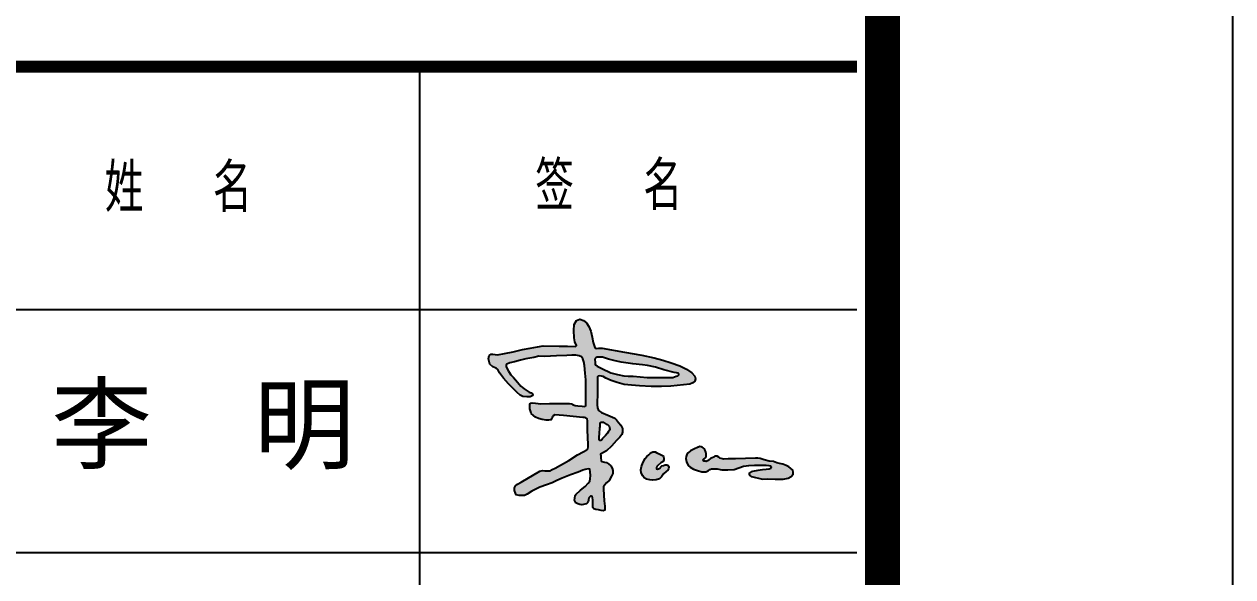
# Model space of a CAD drawing. Extents: x -21908402 to 2681150, y 103181 to 5079726.
# Drawn here: x 1386972 to 1390422, y 478734 to 480311 of the extents above; entities that cross this region are included whole.
import ezdxf

# ---------------------------------------------------------------- set-up
doc = ezdxf.new("R2010")
doc.units = 0
doc.header["$LTSCALE"] = 1000
for name, color, linetype in [('PUB_TEXT', 7, 'Continuous'), ('PUB_TITLE', 4, 'Continuous'), ('签名', 255, 'Continuous')]:
    doc.layers.add(name, color=color, linetype=linetype)
doc.styles.add('-黑体', font='simhei.ttf', dxfattribs={"width": 0.8})
doc.styles.add('TQ', font='txt.shx', dxfattribs={"width": 0.8, "bigfont": 'hztxt.shx'})

# ---------------------------------------------------------------- blocks, each defined once
blk = doc.blocks.new('GFDD')
h = blk.add_hatch(color=7)
h.paths.add_polyline_path([(1626395.1, 403665.1), (1626393.5, 403674), (1626394.8, 403679.2), (1626399.2, 403683), (1626408.8, 403685.2), (1626429.1, 403679.7), (1626445, 403671.1), (1626479.3, 403655.5), (1626515.9, 403643.8), (1626558, 403631.4), (1626604, 403627.5), (1626653.9, 403622), (1626724.8, 403618.1), (1626788.8, 403618.9), (1626847.2, 403619.7), (1626925.2, 403629.5), (1626965.3, 403633.2), (1626983.2, 403640.6), (1626995.5, 403652.3), (1626998.6, 403665.2), (1626994.9, 403682.5), (1626977, 403703.4), (1626945, 403724.9), (1626902.1, 403745.9), (1626849.5, 403764.3), (1626796.9, 403781.8), (1626744.3, 403795), (1626668.7, 403811.6), (1626560.7, 403831.1), (1626423.3, 403854.7), (1626402, 403855.5), (1626387.7, 403853.4), (1626379.5, 403856), (1626375.2, 403865.1), (1626370.9, 403878.1), (1626367.8, 403890.4), (1626361, 403922.4), (1626352.4, 403959.4), (1626340.7, 403988.3), (1626325.3, 404011.7), (1626307.4, 404025.3), (1626285.2, 404033.9), (1626264.8, 404027.1), (1626250, 404000.7), (1626248.2, 403965.5), (1626250.1, 403919.6), (1626255, 403894.3), (1626264.3, 403872.8), (1626259.2, 403865.9), (1626207.9, 403867.3), (1626156.6, 403868), (1626058, 403869.2), (1626023.3, 403864.4), (1625978.2, 403855.4), (1625930.4, 403847.1), (1625873.5, 403833.2), (1625819.5, 403822.1), (1625776.5, 403814.5), (1625746.7, 403818.7), (1625737.6, 403818.7), (1625724.5, 403811.1), (1625720.3, 403790.3), (1625728.7, 403757.5), (1625746.7, 403740.2), (1625767.5, 403731.2), (1625777.9, 403722.8), (1625788.3, 403703.5), (1625814, 403669.5), (1625845.2, 403634.2), (1625897.5, 403582.3), (1625915.6, 403565.8), (1625933.1, 403557.6), (1625958.4, 403555.4), (1625978.1, 403555.4), (1625995.1, 403562.6), (1625994.7, 403564.8), (1625994.5, 403566.4), (1625993.2, 403570.7), (1625990.5, 403575.5), (1625984.3, 403579.6), (1625971.3, 403584.4), (1625960, 403591.2), (1625940.6, 403604.1), (1625920.5, 403621.4), (1625899.7, 403644.9), (1625874.8, 403674), (1625859.5, 403691.3), (1625844.4, 403712.9), (1625834.8, 403732.2), (1625830.5, 403742.6), (1625830.5, 403751.1), (1625833.9, 403756.2), (1625851.8, 403765.5), (1625881.4, 403771), (1625918.8, 403781.9), (1625951.6, 403788.9), (1626000.7, 403797.4), (1626032.6, 403806), (1626067.1, 403804.4), (1626104.5, 403806.7), (1626141.2, 403807.5), (1626205.1, 403809.8), (1626236.3, 403811.4), (1626259.7, 403813), (1626280.7, 403808.3), (1626294.7, 403801.3), (1626303.3, 403788.8), (1626309.6, 403770.9), (1626314.2, 403747.5), (1626318.1, 403700.8), (1626321.2, 403658.8), (1626321.6, 403524.9), (1626321.2, 403500.2), (1626315.6, 403495.8), (1626299.5, 403498), (1626272.2, 403499.7), (1626256.6, 403501.9), (1626239.7, 403508), (1626232.7, 403512.3), (1626220.5, 403513.9), (1626155, 403513.9), (1626097.3, 403513), (1626044.4, 403512.6), (1626010.6, 403515.2), (1625989.8, 403517.4), (1625981.5, 403516.5), (1625977.2, 403512.2), (1625976.8, 403497), (1625977.2, 403479.7), (1625981.5, 403463.2), (1625985.4, 403452.4), (1625998, 403439.4), (1626011.5, 403428.6), (1626030.1, 403421.6), (1626051.8, 403413.8), (1626077.8, 403410), (1626090.6, 403411), (1626101.4, 403411.9), (1626107.5, 403413.4), (1626112, 403418.4), (1626115.2, 403427.1), (1626117.2, 403433.1), (1626120.2, 403437.5), (1626131.2, 403443.2), (1626183.2, 403440.4), (1626303.5, 403428.1), (1626314.3, 403427.2), (1626322.5, 403425.1), (1626329.5, 403418.8), (1626331.5, 403406.4), (1626332.2, 403349.5), (1626336.5, 403259.5), (1626336.2, 403246.1), (1626334.9, 403234.5), (1626328.7, 403227.9), (1626306.5, 403215.6), (1626270.1, 403195.9), (1626216.5, 403162.6), (1626133.6, 403113.8), (1626115, 403105.3), (1626099.3, 403098.6), (1626084.9, 403098.1), (1626068.9, 403097.6), (1626055.9, 403098.8), (1626047.2, 403097.9), (1626037, 403094.8), (1625923.5, 403028.4), (1625899.6, 403015.3), (1625886.9, 403005.6), (1625880.7, 402992.2), (1625880.7, 402977.1), (1625886.9, 402959), (1625891.5, 402950.2), (1625910.8, 402945.5), (1625934, 402944.8), (1625943.6, 402946.3), (1625959.5, 402953), (1625989.1, 402972.5), (1626037.7, 402997.6), (1626078.4, 403011.1), (1626113.5, 403023.5), (1626143.8, 403038.9), (1626175.8, 403053), (1626228.3, 403072.7), (1626275.2, 403088.7), (1626304.2, 403102.2), (1626317.7, 403105.3), (1626335.6, 403110.2), (1626346.1, 403107.2), (1626347.9, 403091.8), (1626351, 403068.4), (1626349.2, 403047.4), (1626347.3, 403033.9), (1626337.5, 403020.9), (1626318.3, 403001.8), (1626288.8, 402977.8), (1626260.2, 402952.6), (1626256.4, 402945.7), (1626255, 402928.9), (1626253, 402915.6), (1626260.9, 402900.5), (1626272.2, 402892.9), (1626285.9, 402890.2), (1626297.6, 402888.5), (1626307.9, 402889.9), (1626316.8, 402890.9), (1626326.1, 402894.3), (1626331.5, 402900.8), (1626336, 402905.6), (1626339.4, 402915.6), (1626339.4, 402921.4), (1626340.5, 402927.9), (1626342.5, 402933.7), (1626348.4, 402938.9), (1626351.1, 402940.6), (1626355.9, 402941.9), (1626361.4, 402939.2), (1626363.1, 402932), (1626365.2, 402918.3), (1626365.4, 402902.4), (1626365.9, 402880.5), (1626365.9, 402870.8), (1626371.2, 402863), (1626384.9, 402859.1), (1626400, 402857.1), (1626416.6, 402852.2), (1626429.8, 402850.8), (1626439.8, 402855.4), (1626439.8, 402879), (1626434.8, 402912.5), (1626431.5, 402985.5), (1626430.9, 402999.2), (1626438.6, 403011.8), (1626450.6, 403024.4), (1626467.1, 403038.7), (1626481.4, 403065.1), (1626488.5, 403080.4), (1626489.6, 403099), (1626485.2, 403113.8), (1626475.9, 403128.1), (1626462.5, 403140.4), (1626449.9, 403148.6), (1626436.9, 403151.2), (1626421.7, 403156), (1626417.3, 403162), (1626415.6, 403177.2), (1626414.3, 403190.6), (1626413.7, 403199.7), (1626449.6, 403221.6), (1626481.2, 403249.6), (1626511.3, 403284.5), (1626533.2, 403305.3), (1626544.2, 403321.2), (1626549.1, 403336), (1626548.1, 403359.7), (1626538.2, 403378.9), (1626524.5, 403397), (1626511.3, 403412.3), (1626501.4, 403422.7), (1626458.6, 403442), (1626419.1, 403458.6), (1626400, 403469.7), (1626394.8, 403486.3), (1626393, 403506.4), (1626395.1, 403582.9)])
h.paths.add_polyline_path([(1626420.7, 403728.8), (1626403.5, 403738.4), (1626391.9, 403744.2), (1626383.7, 403750), (1626379.5, 403757.2), (1626378.9, 403767.5), (1626378.5, 403788.1), (1626380.7, 403790.8), (1626382.6, 403793.9), (1626386.5, 403797), (1626392.5, 403799), (1626398.3, 403800.2), (1626408.4, 403800.6), (1626416.4, 403800.4), (1626426, 403799), (1626436.5, 403795.6), (1626461.5, 403788), (1626495.4, 403778.3), (1626539.8, 403768.6), (1626612.2, 403759.4), (1626673, 403753.2), (1626702.6, 403748.5), (1626752.5, 403738.4), (1626803.9, 403722), (1626867.6, 403705.8), (1626882.9, 403703.1), (1626890.8, 403700.6), (1626894.8, 403698.2), (1626895.7, 403694.2), (1626896, 403690.9), (1626891.4, 403685.1), (1626880.2, 403681.8), (1626858.6, 403673.8), (1626829, 403673.4), (1626786.9, 403674.3), (1626746.6, 403674.3), (1626701, 403673.4), (1626614, 403683.1), (1626583.4, 403683.1), (1626557.1, 403684.8), (1626518.5, 403691.8), (1626477.3, 403702.3)], flags=16)
h.paths.add_polyline_path([(1626416.5, 403397.9), (1626421.3, 403398.7), (1626428.3, 403397.9), (1626448.7, 403386.4), (1626457, 403383), (1626462.5, 403378.5), (1626466.9, 403373.1), (1626469, 403366.2), (1626470, 403355.6), (1626467.6, 403348.1), (1626463.1, 403340.2), (1626455.3, 403329.9), (1626444.3, 403315.5), (1626433.6, 403304.9), (1626424, 403295.3), (1626418.2, 403288.1), (1626414.1, 403285.7), (1626409.6, 403285.8), (1626407.3, 403287.2), (1626405.3, 403291.1), (1626405.1, 403299.2), (1626407.4, 403333.8), (1626408.3, 403354.2), (1626409.2, 403363.3), (1626410.3, 403369.9), (1626410.3, 403383.6), (1626411.1, 403393.2), (1626412.7, 403396.6)], flags=16)
h = blk.add_hatch(color=7)
h.paths.add_polyline_path([(1626817.6, 403093.4), (1626828.4, 403101.5), (1626832.2, 403109.9), (1626834.6, 403120.3), (1626833.8, 403126.9), (1626829.2, 403132.3), (1626823, 403135), (1626812.6, 403133.8), (1626801.8, 403131.1), (1626792.1, 403129.6), (1626785.6, 403122.6), (1626779.4, 403114.6), (1626771.3, 403110.3), (1626764.4, 403108.8), (1626759.7, 403111.1), (1626758.2, 403116.9), (1626761.3, 403123.8), (1626767.1, 403131.5), (1626786.4, 403147.4), (1626796.8, 403153.2), (1626803.5, 403163.1), (1626803.2, 403175.9), (1626801.7, 403184.1), (1626798.9, 403189.6), (1626788.2, 403197.2), (1626775.7, 403203.3), (1626761.4, 403209.4), (1626749.5, 403214.2), (1626735.8, 403214.2), (1626726.9, 403210.2), (1626718.9, 403204), (1626710.8, 403196.7), (1626699.2, 403187), (1626688.4, 403173.2), (1626674.1, 403147.7), (1626666.8, 403124.9), (1626662.2, 403104.8), (1626664.5, 403085.2), (1626673.8, 403066.7), (1626683, 403055.1), (1626697.3, 403045.9), (1626717.3, 403041.6), (1626734.7, 403039.3), (1626757.4, 403042), (1626776.7, 403048.6), (1626789.4, 403060.9), (1626802.2, 403078.2)])
h.paths.add_polyline_path([(1627538.9, 403139.7), (1627519.2, 403143.6), (1627501.1, 403147.9), (1627480.8, 403154.5), (1627454.5, 403158.4), (1627423.8, 403166), (1627399.7, 403173.1), (1627384.9, 403175.3), (1627370.6, 403175.3), (1627247.1, 403172.4), (1627225.1, 403172.4), (1627200.4, 403170.9), (1627174.2, 403170.5), (1627158.4, 403174), (1627150.7, 403177), (1627144.1, 403182.8), (1627134.1, 403187.4), (1627119, 403187.8), (1627112.1, 403182.4), (1627102.1, 403178.2), (1627091.3, 403173.9), (1627082.8, 403166.6), (1627074.1, 403159), (1627065.7, 403156.3), (1627059.4, 403157.1), (1627051.9, 403156.9), (1627048.1, 403161.8), (1627047.7, 403167.2), (1627050.8, 403171.4), (1627056.1, 403174.6), (1627059.9, 403178), (1627065.3, 403187.2), (1627066.1, 403196.3), (1627065.6, 403203.1), (1627064.4, 403213.2), (1627061.2, 403220), (1627056.4, 403227.7), (1627053, 403234.2), (1627047, 403240.2), (1627041.5, 403243.8), (1627035.2, 403246), (1627026.5, 403247.4), (1627022.9, 403246.2), (1627019.5, 403244.4), (1627015.4, 403243), (1626989.1, 403231), (1626969.3, 403221.1), (1626955.1, 403208), (1626946.9, 403198.7), (1626941.9, 403187.2), (1626939.7, 403173.5), (1626943.6, 403153.2), (1626954.5, 403130.8), (1626966.6, 403120.9), (1626986.9, 403107.8), (1627011, 403099), (1627039.5, 403091.4), (1627062.5, 403092.4), (1627077.9, 403098.5), (1627088.3, 403106.1), (1627098.2, 403111.1), (1627106.9, 403111.1), (1627133.8, 403110), (1627163.1, 403104.5), (1627199.4, 403103.8), (1627237.5, 403106.6), (1627268.2, 403116.1), (1627297.1, 403125.7), (1627329.5, 403130.1), (1627363.7, 403131.8), (1627398.8, 403132.7), (1627435.6, 403133.3), (1627452.5, 403131.1), (1627463.4, 403127.7), (1627467.7, 403123.4), (1627465.6, 403113), (1627454.6, 403108.4), (1627436.9, 403106.3), (1627413.1, 403103), (1627384.7, 403099.6), (1627351.5, 403094.4), (1627342.6, 403091.3), (1627337, 403088.3), (1627330.3, 403082.5), (1627330.9, 403076.4), (1627333, 403071.9), (1627337.8, 403066.3), (1627343.9, 403062.3), (1627352.9, 403061.4), (1627405.3, 403048.5), (1627416.1, 403047.2), (1627445.2, 403047.7), (1627491.8, 403046.1), (1627541.1, 403046.1), (1627572.4, 403051.6), (1627591, 403062), (1627602, 403076.8), (1627603.1, 403089.9), (1627600.3, 403101.4), (1627587.2, 403115.1), (1627575.7, 403121.7), (1627560.3, 403130.4)])
for points in [[(1625995.1, 403562.6), (1625978.1, 403555.4), (1625958.4, 403555.4), (1625933.1, 403557.6), (1625915.6, 403565.8), (1625897.5, 403582.3), (1625845.2, 403634.2), (1625814, 403669.5), (1625788.3, 403703.5), (1625777.9, 403722.8), (1625767.5, 403731.2), (1625746.7, 403740.2), (1625728.7, 403757.5), (1625720.3, 403790.3), (1625724.5, 403811.1), (1625737.6, 403818.7), (1625746.7, 403818.7), (1625776.5, 403814.5), (1625819.5, 403822.1), (1625873.5, 403833.2), (1625930.4, 403847.1), (1625978.2, 403855.4), (1626023.3, 403864.4), (1626058, 403869.2), (1626156.6, 403868), (1626207.9, 403867.3), (1626259.2, 403865.9), (1626264.3, 403872.8), (1626255, 403894.3), (1626250.1, 403919.6), (1626248.2, 403965.5), (1626250, 404000.7), (1626264.8, 404027.1), (1626285.2, 404033.9), (1626307.4, 404025.3), (1626325.3, 404011.7), (1626340.7, 403988.3), (1626352.4, 403959.4), (1626361, 403922.4), (1626367.8, 403890.4), (1626370.9, 403878.1), (1626375.2, 403865.1), (1626379.5, 403856), (1626387.7, 403853.4), (1626402, 403855.5), (1626423.3, 403854.7), (1626560.7, 403831.1), (1626668.7, 403811.6), (1626744.3, 403795), (1626796.9, 403781.8), (1626849.5, 403764.3), (1626902.1, 403745.9), (1626945, 403724.9), (1626977, 403703.4), (1626994.9, 403682.5), (1626998.6, 403665.2), (1626995.5, 403652.3), (1626983.2, 403640.6), (1626965.3, 403633.2), (1626925.2, 403629.5), (1626847.2, 403619.7), (1626788.8, 403618.9), (1626724.8, 403618.1), (1626653.9, 403622), (1626604, 403627.5), (1626558, 403631.4), (1626515.9, 403643.8), (1626479.3, 403655.5), (1626445, 403671.1), (1626429.1, 403679.7), (1626408.8, 403685.2), (1626399.2, 403683), (1626394.8, 403679.2), (1626393.5, 403674), (1626395.1, 403665.1), (1626395.1, 403582.9), (1626393, 403506.4), (1626394.8, 403486.3), (1626400, 403469.7), (1626419.1, 403458.6), (1626458.6, 403442), (1626501.4, 403422.7), (1626511.3, 403412.3), (1626524.5, 403397), (1626538.2, 403378.9), (1626548.1, 403359.7), (1626549.1, 403336), (1626544.2, 403321.2), (1626533.2, 403305.3), (1626511.3, 403284.5), (1626481.2, 403249.6), (1626449.6, 403221.6), (1626413.7, 403199.7), (1626414.3, 403190.6), (1626415.6, 403177.2), (1626417.3, 403162), (1626421.7, 403156), (1626436.9, 403151.2), (1626449.9, 403148.6), (1626462.5, 403140.4), (1626475.9, 403128.1), (1626485.2, 403113.8), (1626489.6, 403099), (1626488.5, 403080.4), (1626481.4, 403065.1), (1626467.1, 403038.7), (1626450.6, 403024.4), (1626438.6, 403011.8), (1626430.9, 402999.2), (1626431.5, 402985.5), (1626434.8, 402912.5), (1626439.8, 402879), (1626439.8, 402855.4), (1626429.8, 402850.8), (1626416.6, 402852.2), (1626400, 402857.1), (1626384.9, 402859.1), (1626371.2, 402863), (1626365.9, 402870.8), (1626365.9, 402880.5), (1626365.4, 402902.4), (1626365.2, 402918.3), (1626363.1, 402932), (1626361.4, 402939.2), (1626355.9, 402941.9), (1626351.1, 402940.6), (1626348.4, 402938.9), (1626342.5, 402933.7), (1626340.5, 402927.9), (1626339.4, 402921.4), (1626339.4, 402915.6), (1626336, 402905.6), (1626331.5, 402900.8), (1626326.1, 402894.3), (1626316.8, 402890.9), (1626307.9, 402889.9), (1626297.6, 402888.5), (1626285.9, 402890.2), (1626272.2, 402892.9), (1626260.9, 402900.5), (1626253, 402915.6), (1626255, 402928.9), (1626256.4, 402945.7), (1626260.2, 402952.6), (1626288.8, 402977.8), (1626318.3, 403001.8), (1626337.5, 403020.9), (1626347.3, 403033.9), (1626349.2, 403047.4), (1626351, 403068.4), (1626347.9, 403091.8), (1626346.1, 403107.2), (1626335.6, 403110.2), (1626317.7, 403105.3), (1626304.2, 403102.2), (1626275.2, 403088.7), (1626228.3, 403072.7), (1626175.8, 403053), (1626143.8, 403038.9), (1626113.5, 403023.5), (1626078.4, 403011.1), (1626037.7, 402997.6), (1625989.1, 402972.5), (1625959.5, 402953), (1625943.6, 402946.3), (1625934, 402944.8), (1625910.8, 402945.5), (1625891.5, 402950.2), (1625886.9, 402959), (1625880.7, 402977.1), (1625880.7, 402992.2), (1625886.9, 403005.6), (1625899.6, 403015.3), (1625923.5, 403028.4), (1626037, 403094.8), (1626047.2, 403097.9), (1626055.9, 403098.8), (1626068.9, 403097.6), (1626084.9, 403098.1), (1626099.3, 403098.6), (1626115, 403105.3), (1626133.6, 403113.8), (1626216.5, 403162.6), (1626270.1, 403195.9), (1626306.5, 403215.6), (1626328.7, 403227.9), (1626334.9, 403234.5), (1626336.2, 403246.1), (1626336.5, 403259.5), (1626332.2, 403349.5), (1626331.5, 403406.4), (1626329.5, 403418.8), (1626322.5, 403425.1), (1626314.3, 403427.2), (1626303.5, 403428.1), (1626183.2, 403440.4), (1626131.2, 403443.2), (1626120.2, 403437.5), (1626117.2, 403433.1), (1626115.2, 403427.1), (1626112, 403418.4), (1626107.5, 403413.4), (1626101.4, 403411.9), (1626090.6, 403411), (1626077.8, 403410), (1626051.8, 403413.8), (1626030.1, 403421.6), (1626011.5, 403428.6), (1625998, 403439.4), (1625985.4, 403452.4), (1625981.5, 403463.2), (1625977.2, 403479.7), (1625976.8, 403497), (1625977.2, 403512.2), (1625981.5, 403516.5), (1625989.8, 403517.4), (1626010.6, 403515.2), (1626044.4, 403512.6), (1626097.3, 403513), (1626155, 403513.9), (1626220.5, 403513.9), (1626232.7, 403512.3), (1626239.7, 403508), (1626256.6, 403501.9), (1626272.2, 403499.7), (1626299.5, 403498), (1626315.6, 403495.8), (1626321.2, 403500.2), (1626321.6, 403524.9), (1626321.2, 403658.8), (1626318.1, 403700.8), (1626314.2, 403747.5), (1626309.6, 403770.9), (1626303.3, 403788.8), (1626294.7, 403801.3), (1626280.7, 403808.3), (1626259.7, 403813), (1626236.3, 403811.4), (1626205.1, 403809.8), (1626141.2, 403807.5), (1626104.5, 403806.7), (1626067.1, 403804.4), (1626032.6, 403806), (1626000.7, 403797.4), (1625951.6, 403788.9), (1625918.8, 403781.9), (1625881.4, 403771), (1625851.8, 403765.5), (1625833.9, 403756.2), (1625830.5, 403751.1), (1625830.5, 403742.6), (1625834.8, 403732.2), (1625844.4, 403712.9), (1625859.5, 403691.3), (1625874.8, 403674), (1625899.7, 403644.9), (1625920.5, 403621.4), (1625940.6, 403604.1), (1625960, 403591.2), (1625971.3, 403584.4), (1625984.3, 403579.6), (1625990.5, 403575.5), (1625993.2, 403570.7), (1625994.5, 403566.4), (1625994.7, 403564.8)], [(1626378.5, 403788.1), (1626378.9, 403767.5), (1626379.5, 403757.2), (1626383.7, 403750), (1626391.9, 403744.2), (1626403.5, 403738.4), (1626420.7, 403728.8), (1626477.3, 403702.3), (1626518.5, 403691.8), (1626557.1, 403684.8), (1626583.4, 403683.1), (1626614, 403683.1), (1626701, 403673.4), (1626746.6, 403674.3), (1626786.9, 403674.3), (1626829, 403673.4), (1626858.6, 403673.8), (1626880.2, 403681.8), (1626891.4, 403685.1), (1626896, 403690.9), (1626895.7, 403694.2), (1626894.8, 403698.2), (1626890.8, 403700.6), (1626882.9, 403703.1), (1626867.6, 403705.8), (1626803.9, 403722), (1626752.5, 403738.4), (1626702.6, 403748.5), (1626673, 403753.2), (1626612.2, 403759.4), (1626539.8, 403768.6), (1626495.4, 403778.3), (1626461.5, 403788), (1626436.5, 403795.6), (1626426, 403799), (1626416.4, 403800.4), (1626408.4, 403800.6), (1626398.3, 403800.2), (1626392.5, 403799), (1626386.5, 403797), (1626382.6, 403793.9), (1626380.7, 403790.8)], [(1626410.3, 403369.9), (1626410.3, 403383.6), (1626411.1, 403393.2), (1626412.7, 403396.6), (1626416.5, 403397.9), (1626421.3, 403398.7), (1626428.3, 403397.9), (1626448.7, 403386.4), (1626457, 403383), (1626462.5, 403378.5), (1626466.9, 403373.1), (1626469, 403366.2), (1626470, 403355.6), (1626467.6, 403348.1), (1626463.1, 403340.2), (1626455.3, 403329.9), (1626444.3, 403315.5), (1626433.6, 403304.9), (1626424, 403295.3), (1626418.2, 403288.1), (1626414.1, 403285.7), (1626409.6, 403285.8), (1626407.3, 403287.2), (1626405.3, 403291.1), (1626405.1, 403299.2), (1626407.4, 403333.8), (1626408.3, 403354.2), (1626409.2, 403363.3)], [(1627015.4, 403243), (1626989.1, 403231), (1626969.3, 403221.1), (1626955.1, 403208), (1626946.9, 403198.7), (1626941.9, 403187.2), (1626939.7, 403173.5), (1626943.6, 403153.2), (1626954.5, 403130.8), (1626966.6, 403120.9), (1626986.9, 403107.8), (1627011, 403099), (1627039.5, 403091.4), (1627062.5, 403092.4), (1627077.9, 403098.5), (1627088.3, 403106.1), (1627098.2, 403111.1), (1627106.9, 403111.1), (1627133.8, 403110), (1627163.1, 403104.5), (1627199.4, 403103.8), (1627237.5, 403106.6), (1627268.2, 403116.1), (1627297.1, 403125.7), (1627329.5, 403130.1), (1627363.7, 403131.8), (1627398.8, 403132.7), (1627435.6, 403133.3), (1627452.5, 403131.1), (1627463.4, 403127.7), (1627467.7, 403123.4), (1627465.6, 403113), (1627454.6, 403108.4), (1627436.9, 403106.3), (1627413.1, 403103), (1627384.7, 403099.6), (1627351.5, 403094.4), (1627342.6, 403091.3), (1627337, 403088.3), (1627330.3, 403082.5), (1627330.9, 403076.4), (1627333, 403071.9), (1627337.8, 403066.3), (1627343.9, 403062.3), (1627352.9, 403061.4), (1627405.3, 403048.5), (1627416.1, 403047.2), (1627445.2, 403047.7), (1627491.8, 403046.1), (1627541.1, 403046.1), (1627572.4, 403051.6), (1627591, 403062), (1627602, 403076.8), (1627603.1, 403089.9), (1627600.3, 403101.4), (1627587.2, 403115.1), (1627575.7, 403121.7), (1627560.3, 403130.4), (1627538.9, 403139.7), (1627519.2, 403143.6), (1627501.1, 403147.9), (1627480.8, 403154.5), (1627454.5, 403158.4), (1627423.8, 403166), (1627399.7, 403173.1), (1627384.9, 403175.3), (1627370.6, 403175.3), (1627247.1, 403172.4), (1627225.1, 403172.4), (1627200.4, 403170.9), (1627174.2, 403170.5), (1627158.4, 403174), (1627150.7, 403177), (1627144.1, 403182.8), (1627134.1, 403187.4), (1627119, 403187.8), (1627112.1, 403182.4), (1627102.1, 403178.2), (1627091.3, 403173.9), (1627082.8, 403166.6), (1627074.1, 403159), (1627065.7, 403156.3), (1627059.4, 403157.1), (1627051.9, 403156.9), (1627048.1, 403161.8), (1627047.7, 403167.2), (1627050.8, 403171.4), (1627056.1, 403174.6), (1627059.9, 403178), (1627065.3, 403187.2), (1627066.1, 403196.3), (1627065.6, 403203.1), (1627064.4, 403213.2), (1627061.2, 403220), (1627056.4, 403227.7), (1627053, 403234.2), (1627047, 403240.2), (1627041.5, 403243.8), (1627035.2, 403246), (1627026.5, 403247.4), (1627022.9, 403246.2), (1627019.5, 403244.4)], [(1626726.9, 403210.2), (1626735.8, 403214.2), (1626749.5, 403214.2), (1626761.4, 403209.4), (1626775.7, 403203.3), (1626788.2, 403197.2), (1626798.9, 403189.6), (1626801.7, 403184.1), (1626803.2, 403175.9), (1626803.5, 403163.1), (1626796.8, 403153.2), (1626786.4, 403147.4), (1626767.1, 403131.5), (1626761.3, 403123.8), (1626758.2, 403116.9), (1626759.7, 403111.1), (1626764.4, 403108.8), (1626771.3, 403110.3), (1626779.4, 403114.6), (1626785.6, 403122.6), (1626792.1, 403129.6), (1626801.8, 403131.1), (1626812.6, 403133.8), (1626823, 403135), (1626829.2, 403132.3), (1626833.8, 403126.9), (1626834.6, 403120.3), (1626832.2, 403109.9), (1626828.4, 403101.5), (1626817.6, 403093.4), (1626802.2, 403078.2), (1626789.4, 403060.9), (1626776.7, 403048.6), (1626757.4, 403042), (1626734.7, 403039.3), (1626717.3, 403041.6), (1626697.3, 403045.9), (1626683, 403055.1), (1626673.8, 403066.7), (1626664.5, 403085.2), (1626662.2, 403104.8), (1626666.8, 403124.9), (1626674.1, 403147.7), (1626688.4, 403173.2), (1626699.2, 403187), (1626710.8, 403196.7), (1626718.9, 403204)]]:
    blk.add_lwpolyline(points, close=True)
at = {"layer": 'PUB_TITLE', "color": 4}
for p, q in [((1625296.2, 395093.6), (1625296.2, 405593.6)), ((1619746.2, 404093.6), (1627996.2, 404093.6)), ((1619746.2, 402593.6), (1627996.2, 402593.6))]:
    blk.add_line(p, q, dxfattribs=at)
at = {"layer": 'PUB_TITLE', "color": 4, "lineweight": 40, "const_width": 75}
blk.add_lwpolyline([(1619746.2, 405593.6), (1627996.2, 405593.6)], dxfattribs=at)
at = {"layer": 'PUB_TEXT', "color": 2, "char_height": 300, "width": 2519.746, "attachment_point": 1, "style": 'TQ'}
for s, insert in [('签  名', (1626008.8, 405008)), ('姓  名', (1623350.6, 404995.8))]:
    blk.add_mtext(s, dxfattribs=dict(at, insert=insert))
at = {"layer": '签名', "linetype": 'Continuous', "style": '-黑体'}
blk.add_text('李  明', height=459, dxfattribs=at).set_placement((1623019, 403156.8))

msp = doc.modelspace()

# ---------------------------------------------------------------- linework, layer by layer
at = {"layer": 'PUB_TITLE'}
msp.add_lwpolyline([(1316121.8, 463067.8), (1390421.8, 463067.8), (1390421.8, 505067.8), (1316121.8, 505067.8)], close=True, dxfattribs=at)
at = {"layer": 'PUB_TITLE', "const_width": 100}
msp.add_lwpolyline([(1318621.8, 464067.8), (1389421.8, 464067.8), (1389421.8, 504067.8), (1318621.8, 504067.8)], close=True, dxfattribs=at)

# ---------------------------------------------------------------- block references
at = {"xscale": 0.4620000000286382, "yscale": 0.4619999999958964, "zscale": 0.4620000000000001}
msp.add_blockref('GFDD', (637214.5, 292805.6), dxfattribs=at)

doc.saveas('drawing.dxf')
